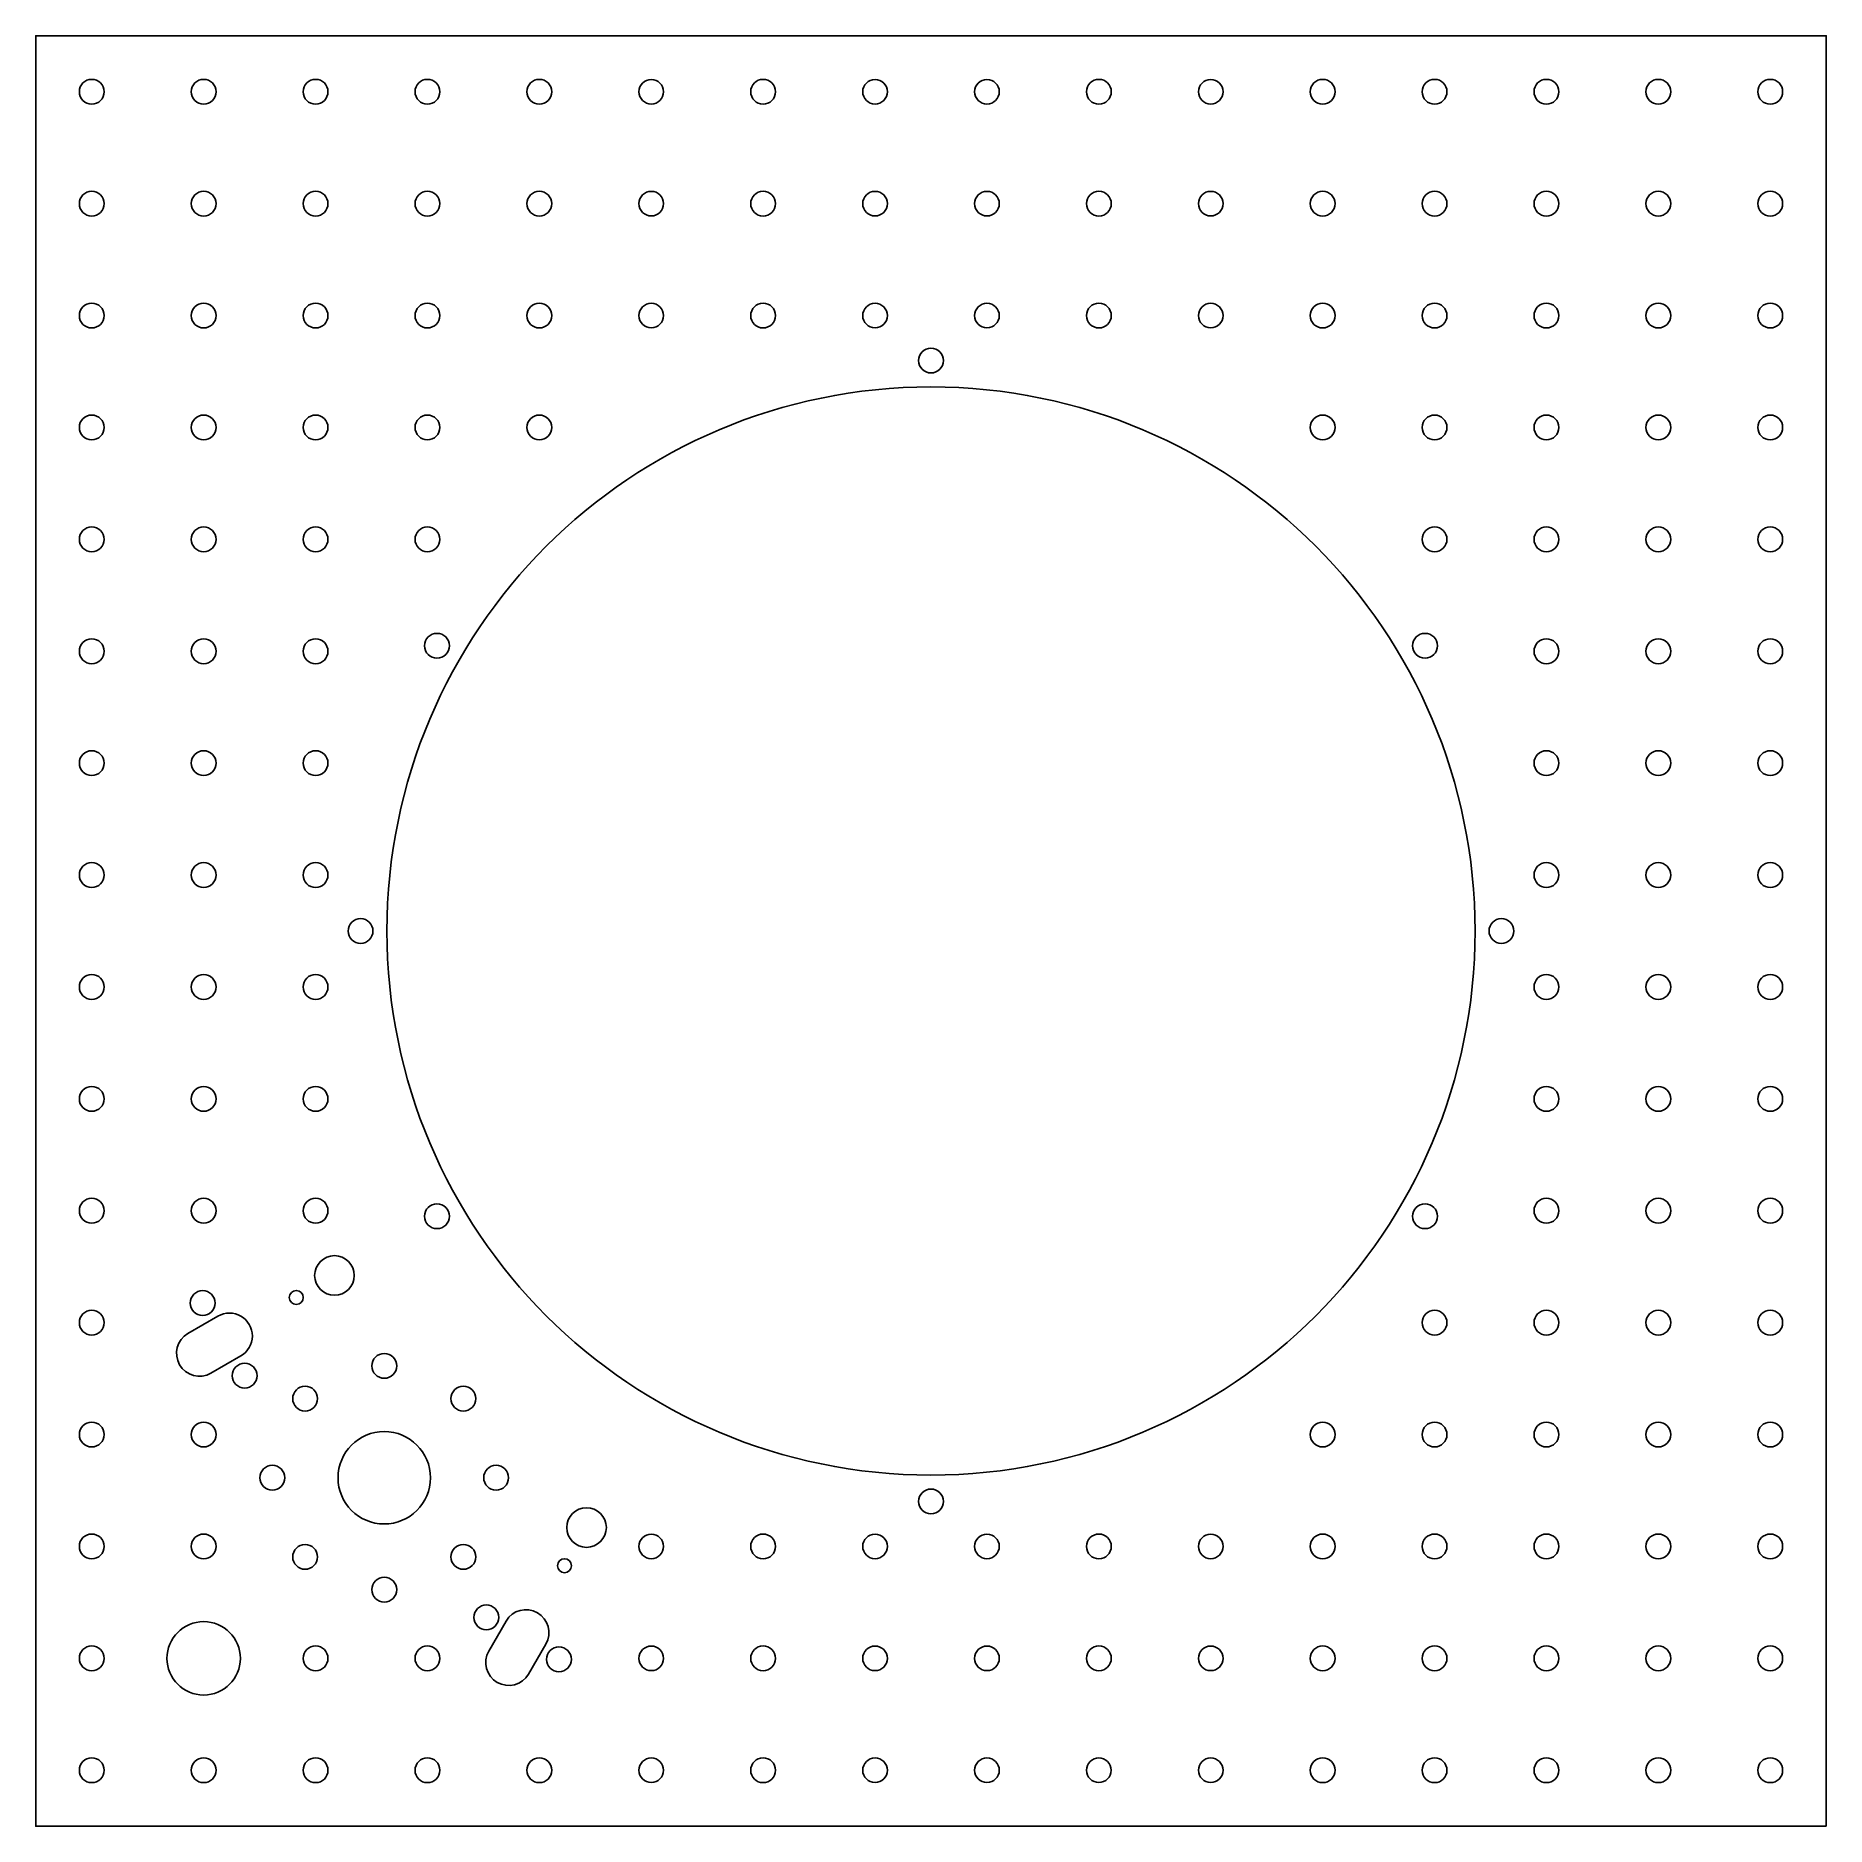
# Model space of a CAD drawing. Header units: inches. Extents: x -8 to 8, y -8 to 8.
import ezdxf

# ---------------------------------------------------------------- set-up
doc = ezdxf.new("R2010")
doc.units = ezdxf.units.IN
doc.layers.get('0').update_dxf_attribs({"linetype": 'CONTINUOUS'})

msp = doc.modelspace()

# ---------------------------------------------------------------- linework, layer by layer
msp.add_lwpolyline([(8, -8), (8, 8), (-8, 8), (-8, -8)], close=True)
for points in [[(-6.64, -3.597, 1), (-6.435, -3.952), (-6.167, -3.797, 1), (-6.372, -3.442)], [(-3.952, -6.435, 1), (-3.597, -6.64), (-3.442, -6.372, 1), (-3.797, -6.167)]]:
    msp.add_lwpolyline(points, format="xyb", close=True)
for centre, radius in [((-7.5, 7.5), 0.111), ((-6.5, 7.5), 0.111), ((-5.5, 7.5), 0.111), ((-4.5, 7.5), 0.111), ((-3.5, 7.5), 0.111), ((-2.5, 7.5), 0.11), ((-1.5, 7.5), 0.111), ((-0.5, 7.5), 0.11), ((0.5, 7.5), 0.11), ((1.5, 7.5), 0.111), ((2.5, 7.5), 0.11), ((3.5, 7.5), 0.111), ((4.5, 7.5), 0.111), ((5.5, 7.5), 0.111), ((6.5, 7.5), 0.111), ((7.5, 7.5), 0.111), ((-7.5, 6.5), 0.111), ((-6.5, 6.5), 0.111), ((-5.5, 6.5), 0.111), ((-4.5, 6.5), 0.111), ((-3.5, 6.5), 0.111), ((-2.5, 6.5), 0.11), ((-1.5, 6.5), 0.111), ((-0.5, 6.5), 0.11), ((0.5, 6.5), 0.11), ((1.5, 6.5), 0.111), ((2.5, 6.5), 0.11), ((3.5, 6.5), 0.111), ((4.5, 6.5), 0.111), ((5.5, 6.5), 0.111), ((6.5, 6.5), 0.111), ((7.5, 6.5), 0.111), ((-7.5, 5.5), 0.111), ((-6.5, 5.5), 0.111), ((-5.5, 5.5), 0.111), ((-4.5, 5.5), 0.111), ((-3.5, 5.5), 0.111), ((-2.5, 5.5), 0.11), ((-1.5, 5.5), 0.111), ((-0.5, 5.5), 0.11), ((0.5, 5.5), 0.11), ((1.5, 5.5), 0.111), ((2.5, 5.5), 0.11), ((3.5, 5.5), 0.111), ((4.5, 5.5), 0.111), ((5.5, 5.5), 0.111), ((6.5, 5.5), 0.111), ((7.5, 5.5), 0.111), ((0, 5.098), 0.111), ((0, 0), 4.862), ((-7.5, 4.5), 0.111), ((-6.5, 4.5), 0.111), ((-5.5, 4.5), 0.111), ((-4.5, 4.5), 0.111), ((-3.5, 4.5), 0.111), ((3.5, 4.5), 0.111), ((4.5, 4.5), 0.111), ((5.5, 4.5), 0.111), ((6.5, 4.5), 0.111), ((7.5, 4.5), 0.111), ((-7.5, 3.5), 0.111), ((-6.5, 3.5), 0.111), ((-5.5, 3.5), 0.111), ((-4.5, 3.5), 0.111), ((4.5, 3.5), 0.111), ((5.5, 3.5), 0.111), ((6.5, 3.5), 0.111), ((7.5, 3.5), 0.111), ((-7.5, 2.5), 0.111), ((-6.5, 2.5), 0.111), ((-5.5, 2.5), 0.111), ((-4.415, 2.549), 0.111), ((4.415, 2.549), 0.111), ((5.5, 2.5), 0.111), ((6.5, 2.5), 0.111), ((7.5, 2.5), 0.111), ((-7.5, 1.5), 0.111), ((-6.5, 1.5), 0.111), ((-5.5, 1.5), 0.111), ((5.5, 1.5), 0.111), ((6.5, 1.5), 0.111), ((7.5, 1.5), 0.111), ((-7.5, 0.5), 0.111), ((-6.5, 0.5), 0.111), ((-5.5, 0.5), 0.111), ((5.5, 0.5), 0.111), ((6.5, 0.5), 0.111), ((7.5, 0.5), 0.111), ((-5.098, 0), 0.111), ((5.098, 0), 0.111), ((-7.5, -0.5), 0.111), ((-6.5, -0.5), 0.111), ((-5.5, -0.5), 0.111), ((5.5, -0.5), 0.111), ((6.5, -0.5), 0.111), ((7.5, -0.5), 0.111), ((-7.5, -1.5), 0.111), ((-6.5, -1.5), 0.111), ((-5.5, -1.5), 0.111), ((5.5, -1.5), 0.111), ((6.5, -1.5), 0.111), ((7.5, -1.5), 0.111), ((-7.5, -2.5), 0.111), ((-6.5, -2.5), 0.111), ((-5.5, -2.5), 0.111), ((5.5, -2.5), 0.111), ((6.5, -2.5), 0.111), ((7.5, -2.5), 0.111), ((-4.415, -2.549), 0.111), ((4.415, -2.549), 0.111), ((-5.331, -3.078), 0.177), ((-6.509, -3.325), 0.111), ((-5.672, -3.275), 0.0625), ((-7.5, -3.5), 0.111), ((4.5, -3.5), 0.111), ((5.5, -3.5), 0.111), ((6.5, -3.5), 0.111), ((7.5, -3.5), 0.111), ((-4.886, -3.886), 0.111), ((-6.134, -3.974), 0.111), ((-5.593, -4.179), 0.111), ((-4.179, -4.179), 0.111), ((-7.5, -4.5), 0.111), ((-6.5, -4.5), 0.111), ((-4.886, -4.886), 0.413), ((3.5, -4.5), 0.111), ((4.5, -4.5), 0.111), ((5.5, -4.5), 0.111), ((6.5, -4.5), 0.111), ((7.5, -4.5), 0.111), ((-5.886, -4.886), 0.111), ((-3.886, -4.886), 0.111), ((0, -5.098), 0.111), ((-3.078, -5.331), 0.177), ((-7.5, -5.5), 0.111), ((-6.5, -5.5), 0.111), ((-2.5, -5.5), 0.11), ((-1.5, -5.5), 0.111), ((-0.5, -5.5), 0.11), ((0.5, -5.5), 0.11), ((1.5, -5.5), 0.111), ((2.5, -5.5), 0.11), ((3.5, -5.5), 0.111), ((4.5, -5.5), 0.111), ((5.5, -5.5), 0.111), ((6.5, -5.5), 0.111), ((7.5, -5.5), 0.111), ((-5.593, -5.593), 0.111), ((-4.179, -5.593), 0.111), ((-3.275, -5.672), 0.0625), ((-4.886, -5.886), 0.111), ((-3.974, -6.134), 0.111), ((-6.5, -6.5), 0.328), ((-7.5, -6.5), 0.111), ((-5.5, -6.5), 0.111), ((-4.5, -6.5), 0.111), ((-3.325, -6.509), 0.111), ((-2.5, -6.5), 0.11), ((-1.5, -6.5), 0.111), ((-0.5, -6.5), 0.11), ((0.5, -6.5), 0.11), ((1.5, -6.5), 0.111), ((2.5, -6.5), 0.11), ((3.5, -6.5), 0.111), ((4.5, -6.5), 0.111), ((5.5, -6.5), 0.111), ((6.5, -6.5), 0.111), ((7.5, -6.5), 0.111), ((-7.5, -7.5), 0.111), ((-6.5, -7.5), 0.111), ((-5.5, -7.5), 0.111), ((-4.5, -7.5), 0.111), ((-3.5, -7.5), 0.111), ((-2.5, -7.5), 0.11), ((-1.5, -7.5), 0.111), ((-0.5, -7.5), 0.11), ((0.5, -7.5), 0.11), ((1.5, -7.5), 0.11), ((2.5, -7.5), 0.11), ((3.5, -7.5), 0.111), ((4.5, -7.5), 0.111), ((5.5, -7.5), 0.111), ((6.5, -7.5), 0.111), ((7.5, -7.5), 0.111)]:
    msp.add_circle(centre, radius)

doc.saveas('drawing.dxf')
